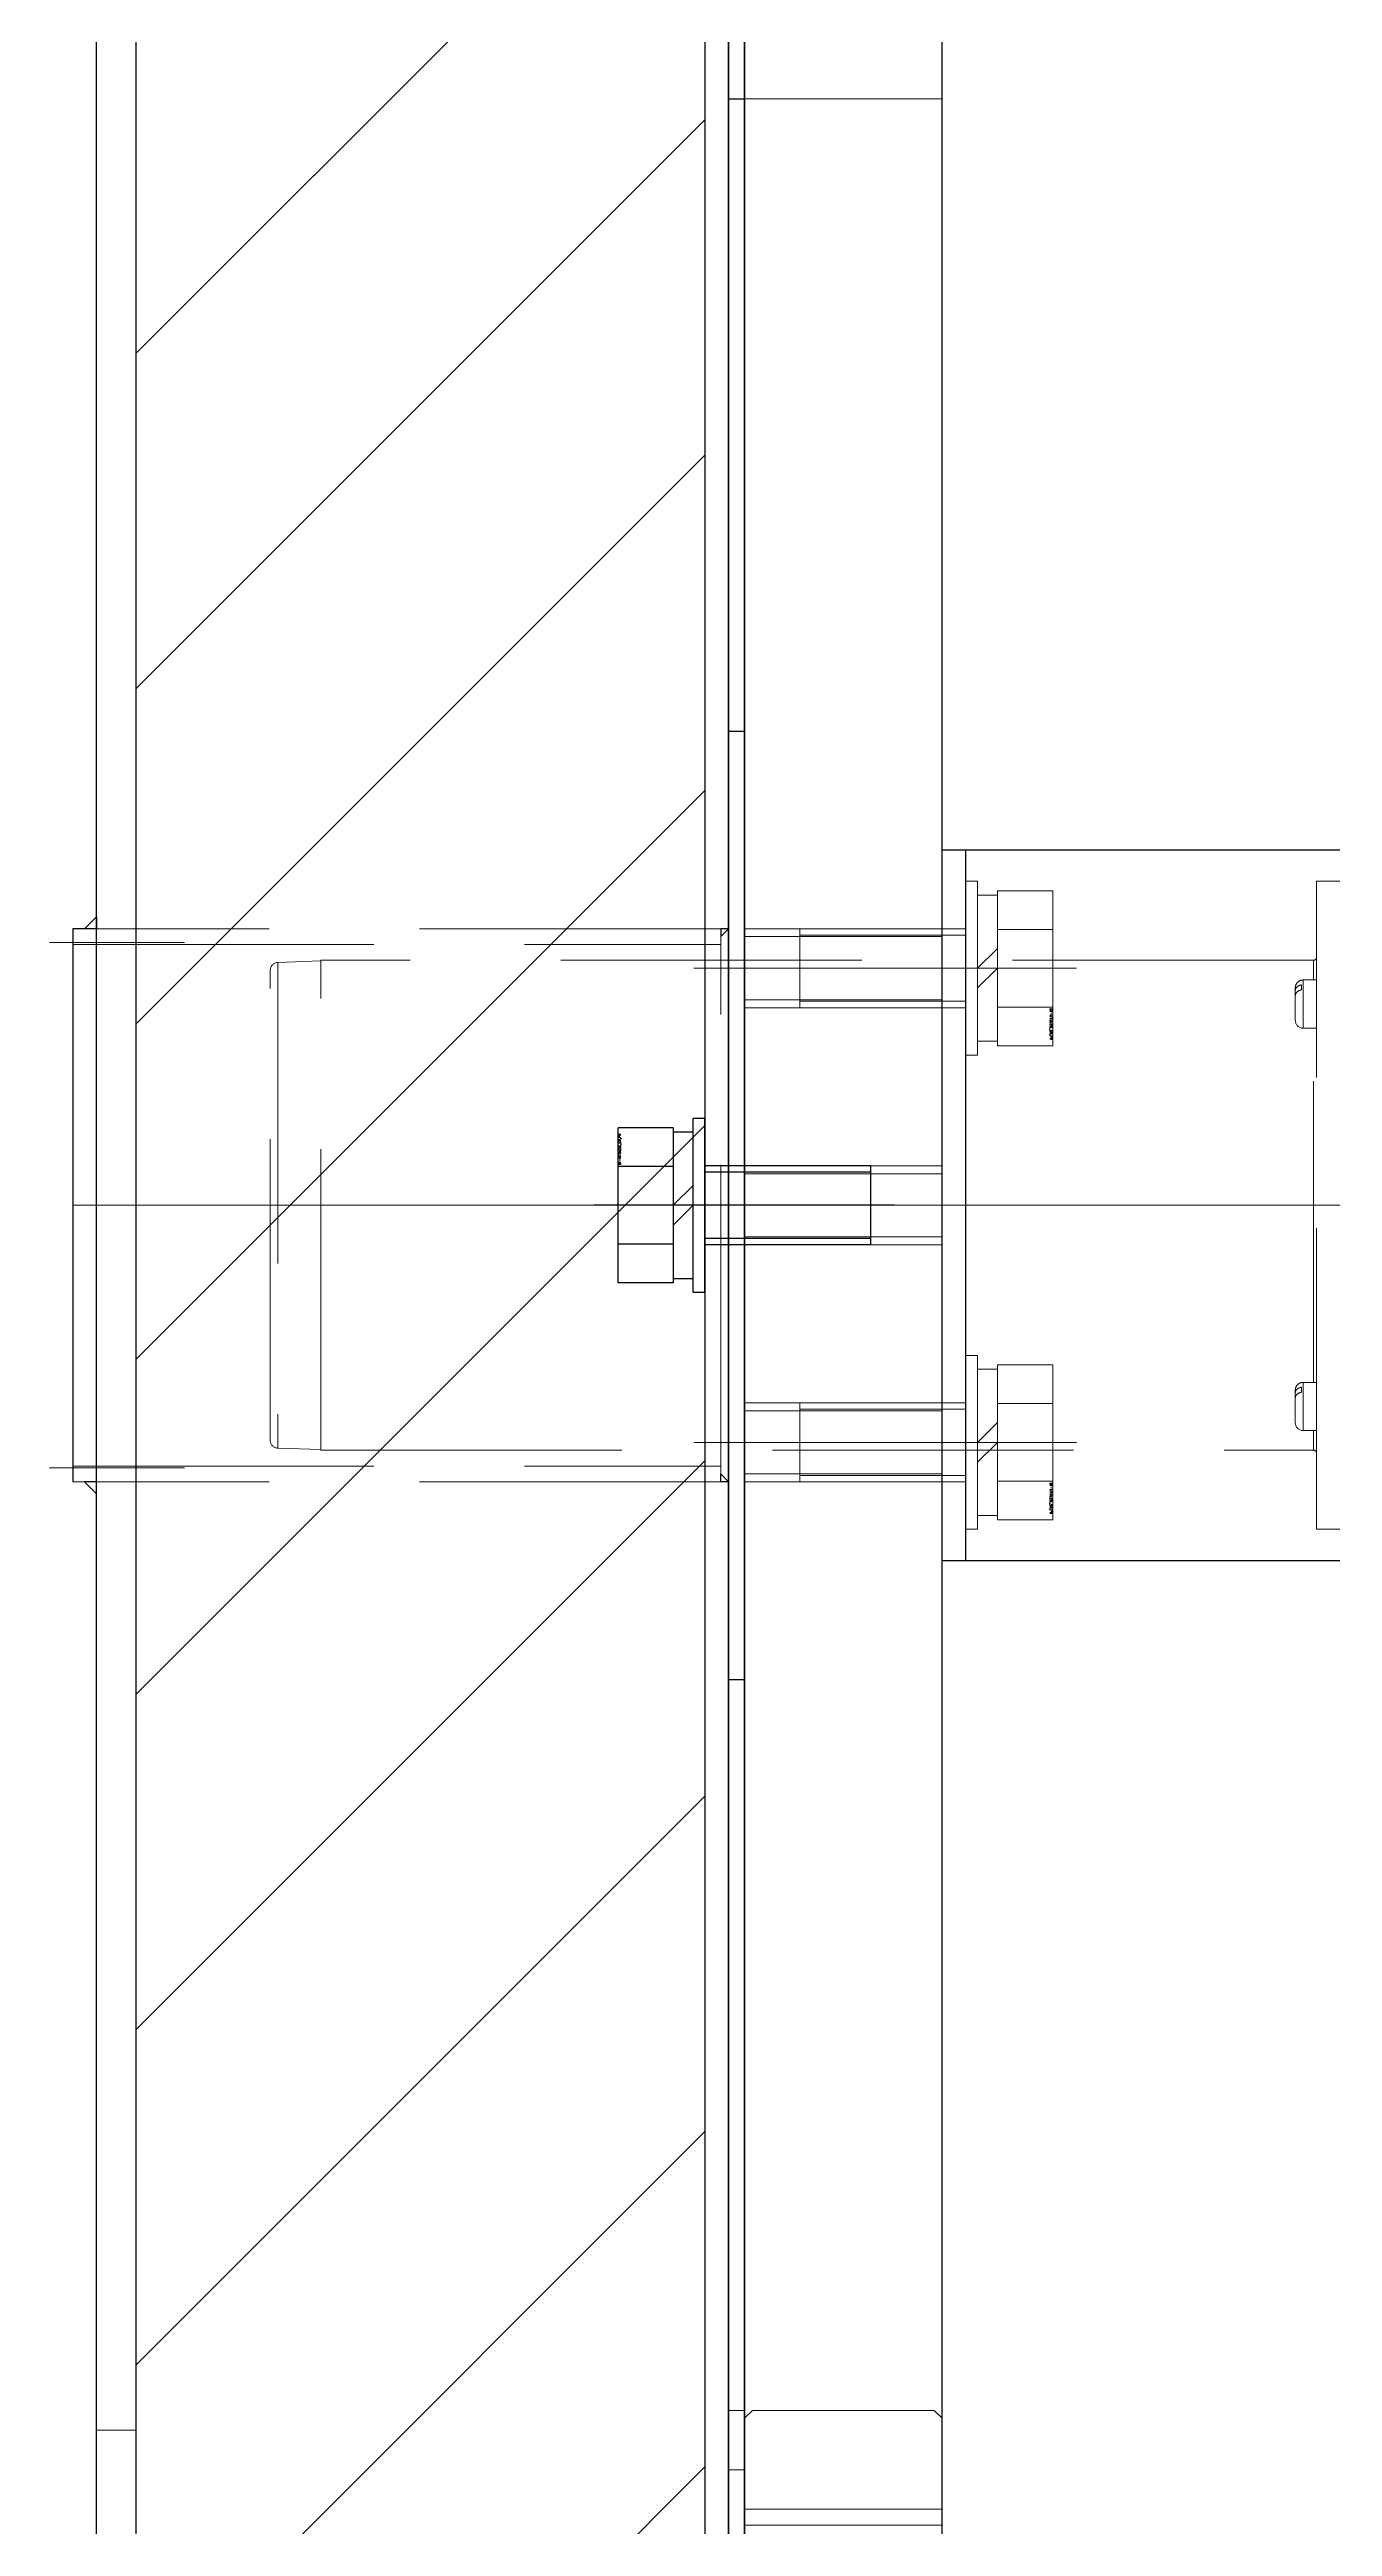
# Model space of a CAD drawing. Header units: millimetres. Extents: x -16130 to 36813, y -8099 to 27484.
# Drawn here: x 30954.3 to 31116.7, y 15763 to 16076.4 of the extents above; entities that cross this region are included whole.
import ezdxf

# ---------------------------------------------------------------- set-up
doc = ezdxf.new("R2010")
doc.units = ezdxf.units.MM
doc.header["$LTSCALE"] = 6
doc.linetypes.add('CENTER2', pattern=[28.575, 19.05, -3.175, 3.175, -3.175])
doc.linetypes.add('HIDDEN', pattern=[9.525, 6.35, -3.175])
doc.layers.add('04_HIDDEN', color=2, linetype='HIDDEN', lineweight=13)
doc.layers.add('05_CENTER', color=4, linetype='CENTER2', lineweight=13)
doc.layers.add('10_DRAFT', color=8, linetype='Continuous', lineweight=0, plot=False)
doc.styles.add('KSS_TXT_L', font='txt.shx', dxfattribs={"height": 3, "bigfont": 'extfont2.shx'})

# ---------------------------------------------------------------- blocks, each defined once
blk = doc.blocks.new('A$C77635E53_1_1_1')
at = {"color": 0}
blk.add_lwpolyline([(5, -680), (5, 680), (-20, 680), (-20, -680)], close=True, dxfattribs=at)
at = {"layer": '04_HIDDEN', "color": 252}
for p, q in [((-20, 140), (5, 140)), ((-20, 35), (5, 35)), ((-20, 34), (5, 34)), ((-20, 26), (5, 26)), ((-20, 25), (5, 25)), ((-20, -25), (5, -25)), ((-20, -26), (5, -26)), ((-20, -34), (5, -34)), ((-20, -35), (5, -35))]:
    blk.add_line(p, q, dxfattribs=at)
at = {"layer": '04_HIDDEN', "color": 9}
for p, q in [((-20, 5), (5, 5)), ((-20, 4), (5, 4)), ((-20, -4), (5, -4)), ((-20, -5), (5, -5))]:
    blk.add_line(p, q, dxfattribs=at)
at = {"layer": '04_HIDDEN'}
for p, q in [((-19, -152.5), (-20, -153.5)), ((4, -152.5), (-19, -152.5)), ((5, -153.5), (4, -152.5)), ((-20, -165), (5, -165)), ((-20, -167), (5, -167))]:
    blk.add_line(p, q, dxfattribs=at)
at = {"layer": '05_CENTER', "color": 252}
for p, q in [((-26.4, 30), (12.23, 30)), ((-26.4, -30), (12.23, -30))]:
    blk.add_line(p, q, dxfattribs=at)
at = {"layer": '05_CENTER', "color": 9}
blk.add_line((-26.4, 0), (12.23, 0), dxfattribs=at)
at = {"layer": '10_DRAFT'}
blk.add_line((-20, 0), (5, 0), dxfattribs=at)
blk = doc.blocks.new('A$C3EB06615_1_1')
h = blk.add_hatch()
h.set_pattern_fill('_USER', color=3, scale=30, angle=225, pattern_type=0)
h.set_pattern_definition([(225, (2335.178, -12804.288), (21.213203, -21.213203), [])])
h.paths.add_polyline_path([(-3, 603), (-75, 603), (-75, -603), (-3, -603)])
at = {"color": 0}
blk.add_line((-80, 35), (-83, 35), dxfattribs=at)
at = {"color": 254}
blk.add_line((-83, 35), (-83, -35), dxfattribs=at)
at = {"color": 0}
for points in [[(-75, 665), (-75, -665), (-80, -665), (-80, 665)], [(-3, 655), (-3, -655), (0, -655), (0, 655)]]:
    blk.add_lwpolyline(points, close=True, dxfattribs=at)
at = {"color": 3}
for points in [[(-80, 35), (-81.5, 35), (-81.5, 35), (-80, 36.5)], [(-1, 35), (-1, 34), (-1, 34), (0, 35)], [(-1, -35), (-1, -34), (-1, -34), (0, -35)], [(-80, -35), (-81.5, -35), (-81.5, -35), (-80, -36.5)]]:
    blk.add_lwpolyline(points, close=True, dxfattribs=at)
at = {"layer": '04_HIDDEN', "color": 254}
blk.add_line((-1, -33), (-1, 33), dxfattribs=at)
at = {"layer": '04_HIDDEN'}
blk.add_line((-80, -155), (-75, -155), dxfattribs=at)
at = {"layer": '04_HIDDEN', "color": 254}
for points in [[(-83, 35), (-83, 33), (-1, 33), (-1, 35)], [(-83, -35), (-83, -33), (-1, -33), (-1, -35)]]:
    blk.add_lwpolyline(points, close=True, dxfattribs=at)
at = {"layer": '05_CENTER'}
for p, q in [((-85.93, 33.24), (-68.87, 33.24)), ((-8.81, 0), (5.89, 0)), ((-85.93, -33.24), (-68.87, -33.24))]:
    blk.add_line(p, q, dxfattribs=at)
at = {"layer": '10_DRAFT'}
for p in [(-83, 0), (-80, 0)]:
    blk.add_line(p, (0, 0), dxfattribs=at)
blk = doc.blocks.new('A$C5A4A6E18_1_1')
at = {"color": 252}
for p, q in [((-2, 140), (0, 140)), ((-2, 60), (0, 60)), ((-2, -60), (0, -60))]:
    blk.add_line(p, q, dxfattribs=at)
at = {"color": 0}
blk.add_lwpolyline([(0, -680), (0, 680), (-2, 680), (-2, -680)], close=True, dxfattribs=at)
at = {"layer": '04_HIDDEN'}
for p, q in [((-2, -152.5), (0, -152.5)), ((-2, -160), (0, -160))]:
    blk.add_line(p, q, dxfattribs=at)
at = {"layer": '10_DRAFT'}
blk.add_line((-2, 0), (0, 0), dxfattribs=at)
blk = doc.blocks.new('A$C7AFA21F4_1_1_1_1')
at = {"color": 0, "linetype": 'CENTER2'}
blk.add_line((0, -24), (0, 14), dxfattribs=at)
at = {"color": 0}
for p, q in [((-9.81, 11), (9.81, 11)), ((-9.81, 4), (-9.81, 11)), ((-4.91, 4), (-4.91, 11)), ((4.91, 4), (4.91, 11)), ((9.81, 4), (9.81, 11)), ((9.81, 4), (-9.81, 4)), ((-9.25, 4), (-9.25, 1.5)), ((0, 1.5), (-2.5, 4)), ((0, 4), (2.5, 1.5)), ((9.25, 1.5), (9.25, 4)), ((-11, 1.5), (11, 1.5)), ((-11, 1.5), (-11, 0)), ((-11, 0), (11, 0)), ((11, 0), (11, 1.5))]:
    blk.add_line(p, q, dxfattribs=at)
at = {"color": 0, "linetype": 'HIDDEN'}
for p, q in [((-5, -21), (-5, 0)), ((-4.19, -21), (-4.19, 0)), ((4.19, -21), (4.19, 0)), ((5, -21), (5, 0)), ((-5, -21), (5, -21))]:
    blk.add_line(p, q, dxfattribs=at)
at = {"layer": '10_DRAFT', "style": 'KSS_TXT_L'}
blk.add_text('BT-M10x25L,SW,PW', height=0.3, dxfattribs=at).set_placement((5.1, 10.66))
blk = doc.blocks.new('140.096b')
at = {"color": 0}
for p, q in [((27.6, 55), (23.6, 55)), ((27.6, 55), (27.6, -27)), ((153.6, 45), (28, 45)), ((28, 45), (28, 42.51)), ((153.6, 45), (153.6, -17)), ((159.03, 44.73), (153.6, 44.92)), ((159.03, -16.73), (159.03, 44.73)), ((29.3, 42.51), (27.6, 42.51)), ((29.3, 42.51), (29.3, 36.41)), ((30.3, 41.51), (30.3, 38.36)), ((160, 43.73), (160, -15.73)), ((29.5, 37.02), (29.5, 37.66)), ((30.3, 38.36), (30.3, 38.34)), ((30.3, 38.34), (30.3, 38.31)), ((30.3, 38.25), (30.3, 38.31)), ((30.3, 37.72), (30.3, 38.25)), ((30.3, 37.41), (30.3, 37.72)), ((27.6, 36.41), (29.3, 36.41)), ((28, 36.41), (28, -8.41)), ((29.3, -8.41), (27.6, -8.41)), ((29.3, -8.41), (29.3, -14.51)), ((30.3, -9.41), (30.3, -12.55)), ((27.6, -14.51), (29.3, -14.51)), ((28, -14.51), (28, -17)), ((29.5, -13.89), (29.5, -13.26)), ((30.3, -12.55), (30.3, -12.57)), ((30.3, -12.57), (30.3, -12.61)), ((30.3, -12.66), (30.3, -12.61)), ((30.3, -13.19), (30.3, -12.66)), ((30.3, -13.51), (30.3, -13.19)), ((28, -17), (153.6, -17)), ((153.6, -16.92), (159.03, -16.73)), ((23.6, -27), (27.6, -27))]:
    blk.add_line(p, q, dxfattribs=at)
for centre, radius, start, end in [((28, 45.4), 0.4, 180, 270), ((159, 43.73), 1, 0, 88), ((29.3, 41.51), 1, 0, 90), ((29.3, 37.41), 1, 270, 0), ((29.3, -9.41), 1, 0, 90), ((29.3, -13.51), 1, 270, 0), ((28, -17.4), 0.4, 90, 180), ((159, -15.73), 1, 272, 0)]:
    blk.add_arc(centre, radius, start, end, dxfattribs=at)
for points, knots in [([(30.3, 38.36), (30.3, 38.2), (30.22, 38.03), (29.93, 37.78), (29.73, 37.69), (29.5, 37.66)], [0, 0, 0, 0, 0.5, 0.5, 1, 1, 1, 1]), ([(29.5, 37.02), (29.61, 37.04), (29.72, 37.07), (29.92, 37.15), (30.01, 37.21), (30.22, 37.4), (30.3, 37.56), (30.3, 37.72)], [0, 0, 0, 0, 0.25, 0.25, 0.5, 0.5, 1, 1, 1, 1]), ([(30.3, -12.55), (30.3, -12.71), (30.22, -12.88), (29.93, -13.13), (29.73, -13.22), (29.5, -13.26)], [0, 0, 0, 0, 0.5, 0.5, 1, 1, 1, 1]), ([(29.5, -13.89), (29.61, -13.88), (29.72, -13.85), (29.92, -13.76), (30.01, -13.7), (30.22, -13.51), (30.3, -13.35), (30.3, -13.19)], [0, 0, 0, 0, 0.25, 0.25, 0.5, 0.5, 1, 1, 1, 1])]:
    blk.add_open_spline(points, degree=3, knots=knots, dxfattribs=at)
at = {"layer": '05_CENTER', "color": 0}
blk.add_line((-176.14, 14), (165.92, 14), dxfattribs=at)
blk = doc.blocks.new('A$C6849161B')
at = {"color": 0}
blk.add_line((-45, -3), (45, -3), dxfattribs=at)
for points in [[(-45, 0), (45, 0), (45, -242, -0.414214), (42, -245), (-42, -245, -0.414214), (-45, -242)], [(-17, -70), (-17, -80, 1), (-11, -80), (-11, -70, 1)], [(17, -70), (17, -80, -1), (11, -80), (11, -70, -1)], [(-28, -108), (-28, -118, 1), (-22, -118), (-22, -108, 1)], [(28, -108), (28, -118, -1), (22, -118), (22, -108, -1)], [(-28, -198), (-28, -208, 1), (-22, -208), (-22, -198, 1)], [(28, -198), (28, -208, -1), (22, -208), (22, -198, -1)]]:
    blk.add_lwpolyline(points, format="xyb", close=True, dxfattribs=at)
at = {"layer": '05_CENTER'}
for p, q in [((-30, 3.42), (-30, -6.43)), ((30, 3.42), (30, -6.43)), ((0, -248.75), (0, 3.07)), ((-14, -85.6), (-14, -64.4)), ((14, -85.6), (14, -64.4)), ((-19.6, -70), (-8.4, -70)), ((19.6, -70), (8.4, -70)), ((-19.6, -75), (-8.4, -75)), ((19.6, -75), (8.4, -75)), ((-19.6, -80), (-8.4, -80)), ((19.6, -80), (8.4, -80)), ((-25, -123.6), (-25, -102.4)), ((25, -123.6), (25, -102.4)), ((-30.6, -108), (-19.4, -108)), ((30.6, -108), (19.4, -108)), ((-30.6, -113), (-19.4, -113)), ((30.6, -113), (19.4, -113)), ((-30.6, -118), (-19.4, -118)), ((30.6, -118), (19.4, -118)), ((-25, -213.6), (-25, -192.4)), ((25, -213.6), (25, -192.4)), ((-30.6, -198), (-19.4, -198)), ((30.6, -198), (19.4, -198)), ((-30.6, -203), (-19.4, -203)), ((30.6, -203), (19.4, -203)), ((-30.6, -208), (-19.4, -208)), ((30.6, -208), (19.4, -208))]:
    blk.add_line(p, q, dxfattribs=at)
blk = doc.blocks.new('A$C6849164D')
blk.add_blockref('A$C6849161B', (0, 0))
at = {"layer": '04_HIDDEN', "color": 4, "rotation": 90}
blk.add_blockref('140.096b', (14, -75), dxfattribs=at)
at = {"layer": '04_HIDDEN', "rotation": 180}
for p in [(-30, -3), (30, -3)]:
    blk.add_blockref('A$C7AFA21F4_1_1_1_1', p, dxfattribs=at)

msp = doc.modelspace()

# ---------------------------------------------------------------- block references
for name, p in [('A$C77635E53_1_1_1', (31062.27317, 15930.15458)), ('A$C5A4A6E18_1_1', (31042.27317, 15930.15458)), ('A$C3EB06615_1_1', (31040.27317, 15930.15458))]:
    msp.add_blockref(name, p)
at = {"rotation": 90}
for name, p in [('A$C6849164D', (31067.27317, 15930.15458)), ('A$C7AFA21F4_1_1_1_1', (31037.27317, 15930.15458))]:
    msp.add_blockref(name, p, dxfattribs=at)

doc.saveas('drawing.dxf')
